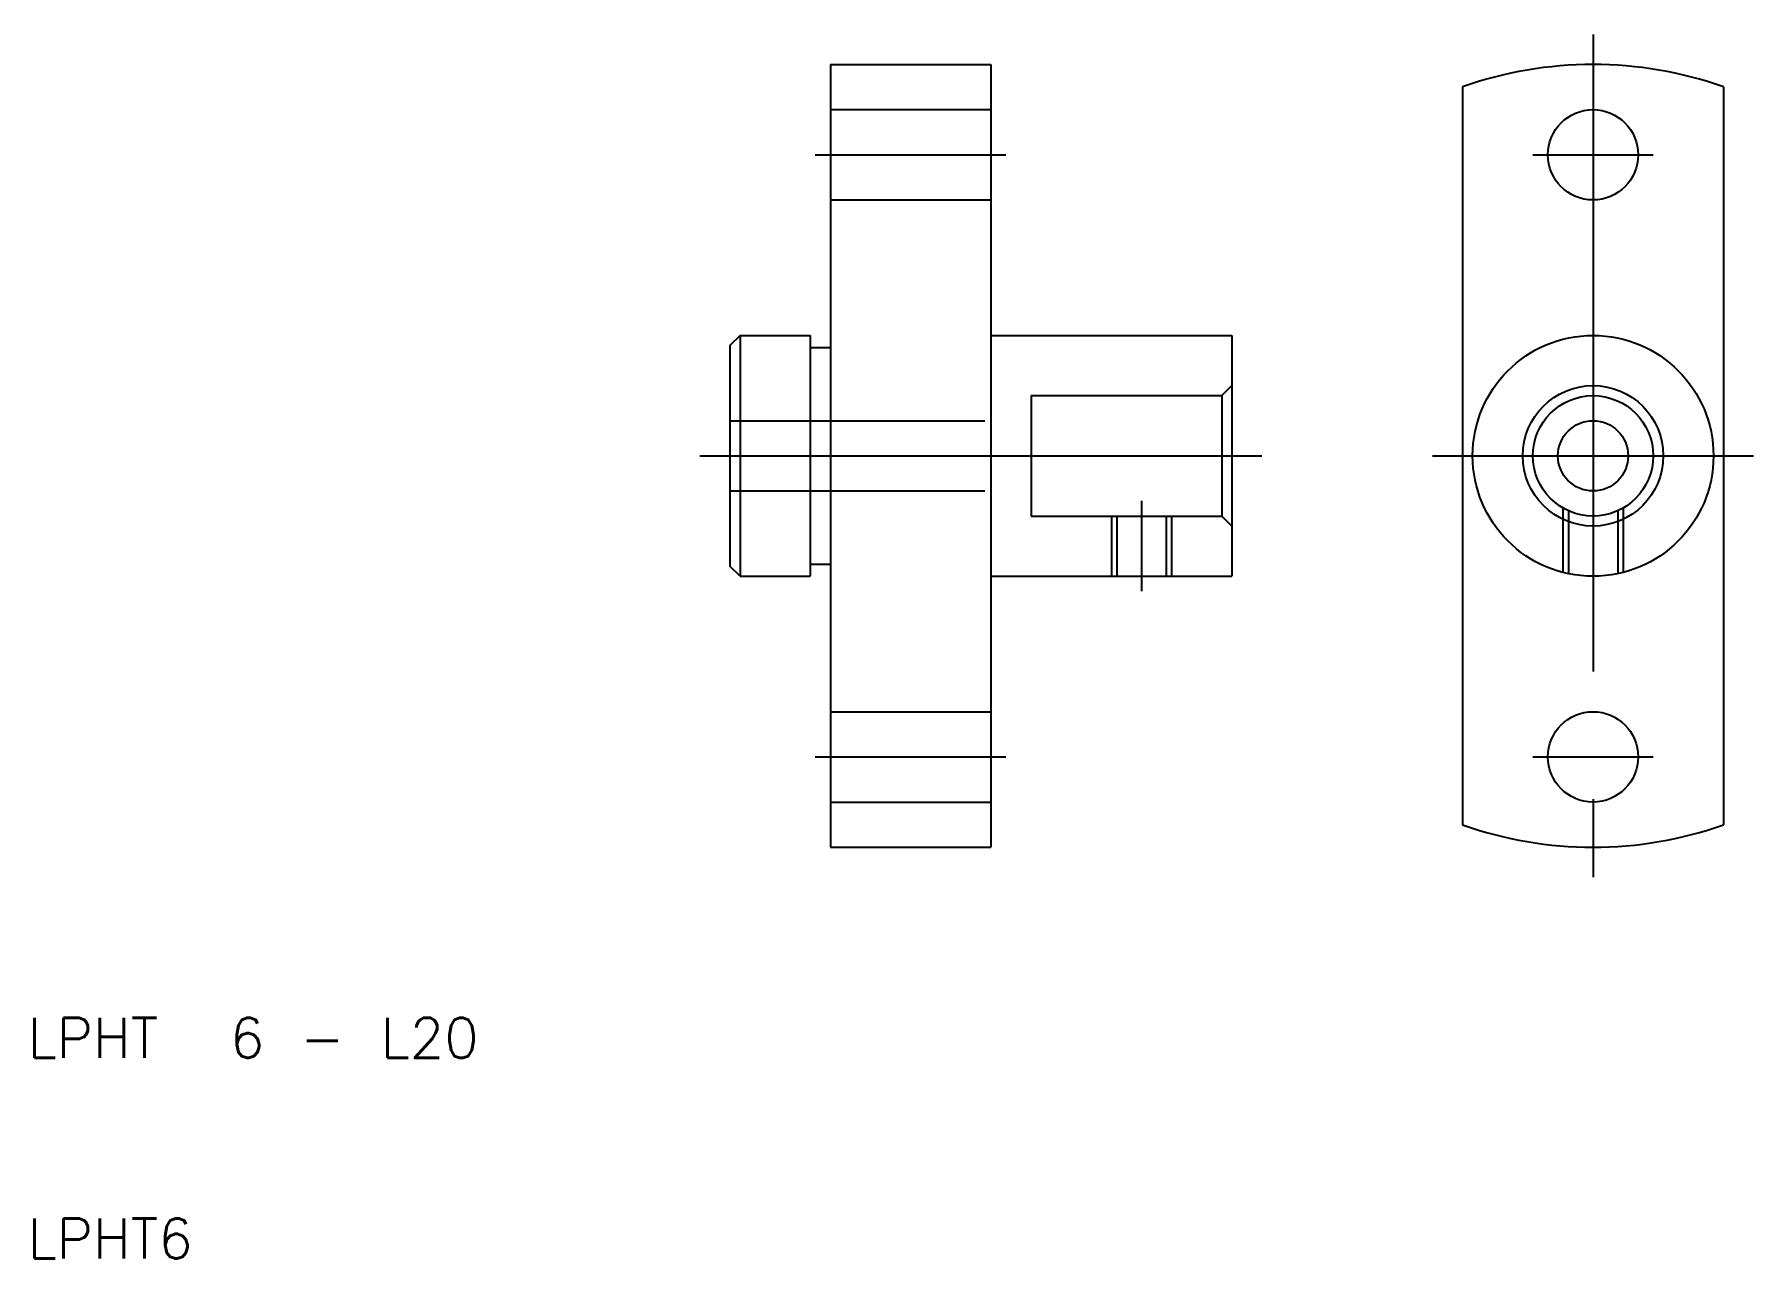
# Model space of a CAD drawing. Extents: x 10.3 to 96, y 10 to 71.
import ezdxf

# ---------------------------------------------------------------- set-up
doc = ezdxf.new("R2010")
doc.units = 0
doc.linetypes.add('CENTER', pattern=[50.8, 31.75, -6.35, 6.35, -6.35])
doc.linetypes.add('DASHED', pattern=[19.05, 12.7, -6.35])
doc.layers.get('0').update_dxf_attribs({"linetype": 'CONTINUOUS'})
doc.layers.add('CENTER', color=1, linetype='CENTER')
doc.styles.get("Standard").update_dxf_attribs({"font": 'txt.shx'})

msp = doc.modelspace()

# ---------------------------------------------------------------- linework, layer by layer
for p, q in [((50, 69.5), (58, 69.5)), ((50, 69.5), (50, 30.5)), ((58, 69.5), (58, 30.5)), ((81.5, 68.385), (81.5, 31.615)), ((94.5, 68.385), (94.5, 31.615)), ((45.5, 56), (45, 55.5)), ((45.5, 56), (49, 56)), ((45.5, 56), (45.5, 44)), ((49, 56), (49, 44)), ((58, 56), (70, 56)), ((70, 56), (70, 44)), ((45, 55.5), (45, 44.5)), ((49, 55.4), (50, 55.4)), ((49, 44.6), (50, 44.6)), ((45.5, 44), (45, 44.5)), ((45.5, 44), (49, 44)), ((58, 44), (70, 44)), ((50, 30.5), (58, 30.5))]:
    msp.add_line(p, q)
at = {"color": 3, "linetype": 'DASHED'}
for p, q in [((50, 67.25), (58, 67.25)), ((50, 62.75), (58, 62.75)), ((69.5, 53), (70, 53.5)), ((60, 53), (69.5, 53)), ((60, 53), (60, 47)), ((69.5, 53), (69.5, 47)), ((45, 51.75), (60, 51.75)), ((45, 48.25), (60, 48.25)), ((86.5, 47.402), (86.5, 44.191)), ((86.77, 47.264), (86.77, 44.127)), ((89.23, 47.264), (89.23, 44.127)), ((89.5, 47.402), (89.5, 44.191)), ((60, 47), (69.5, 47)), ((64, 47), (64, 44)), ((64.27, 47), (64.27, 44)), ((66.729, 47), (66.729, 44)), ((67, 47), (67, 44)), ((69.5, 47), (70, 46.5)), ((50, 37.25), (58, 37.25)), ((50, 32.75), (58, 32.75))]:
    msp.add_line(p, q, dxfattribs=at)
for centre, radius in [((88, 65), 2.25), ((88, 50), 6), ((88, 50), 3.5), ((88, 50), 3), ((88, 50), 1.75), ((88, 35), 2.25)]:
    msp.add_circle(centre, radius)
for start, end in [(70.52878, 109.47122), (250.52878, 289.47122)]:
    msp.add_arc((88, 50), 19.5, start, end)
at = {"layer": 'CENTER'}
for p, q in [((88, 71), (88, 29)), ((49.25, 65), (58.75, 65)), ((85, 65), (91, 65)), ((43.5, 50), (71.5, 50)), ((80, 50), (96, 50)), ((65.5, 47.75), (65.5, 43.25)), ((49.25, 35), (58.75, 35)), ((85, 35), (91, 35))]:
    msp.add_line(p, q, dxfattribs=at)

# ---------------------------------------------------------------- texts
for s, p in [('LPHT  6 - L20', (10, 20)), ('LPHT6', (10, 10))]:
    msp.add_text(s, height=2).set_placement(p)

doc.saveas('drawing.dxf')
